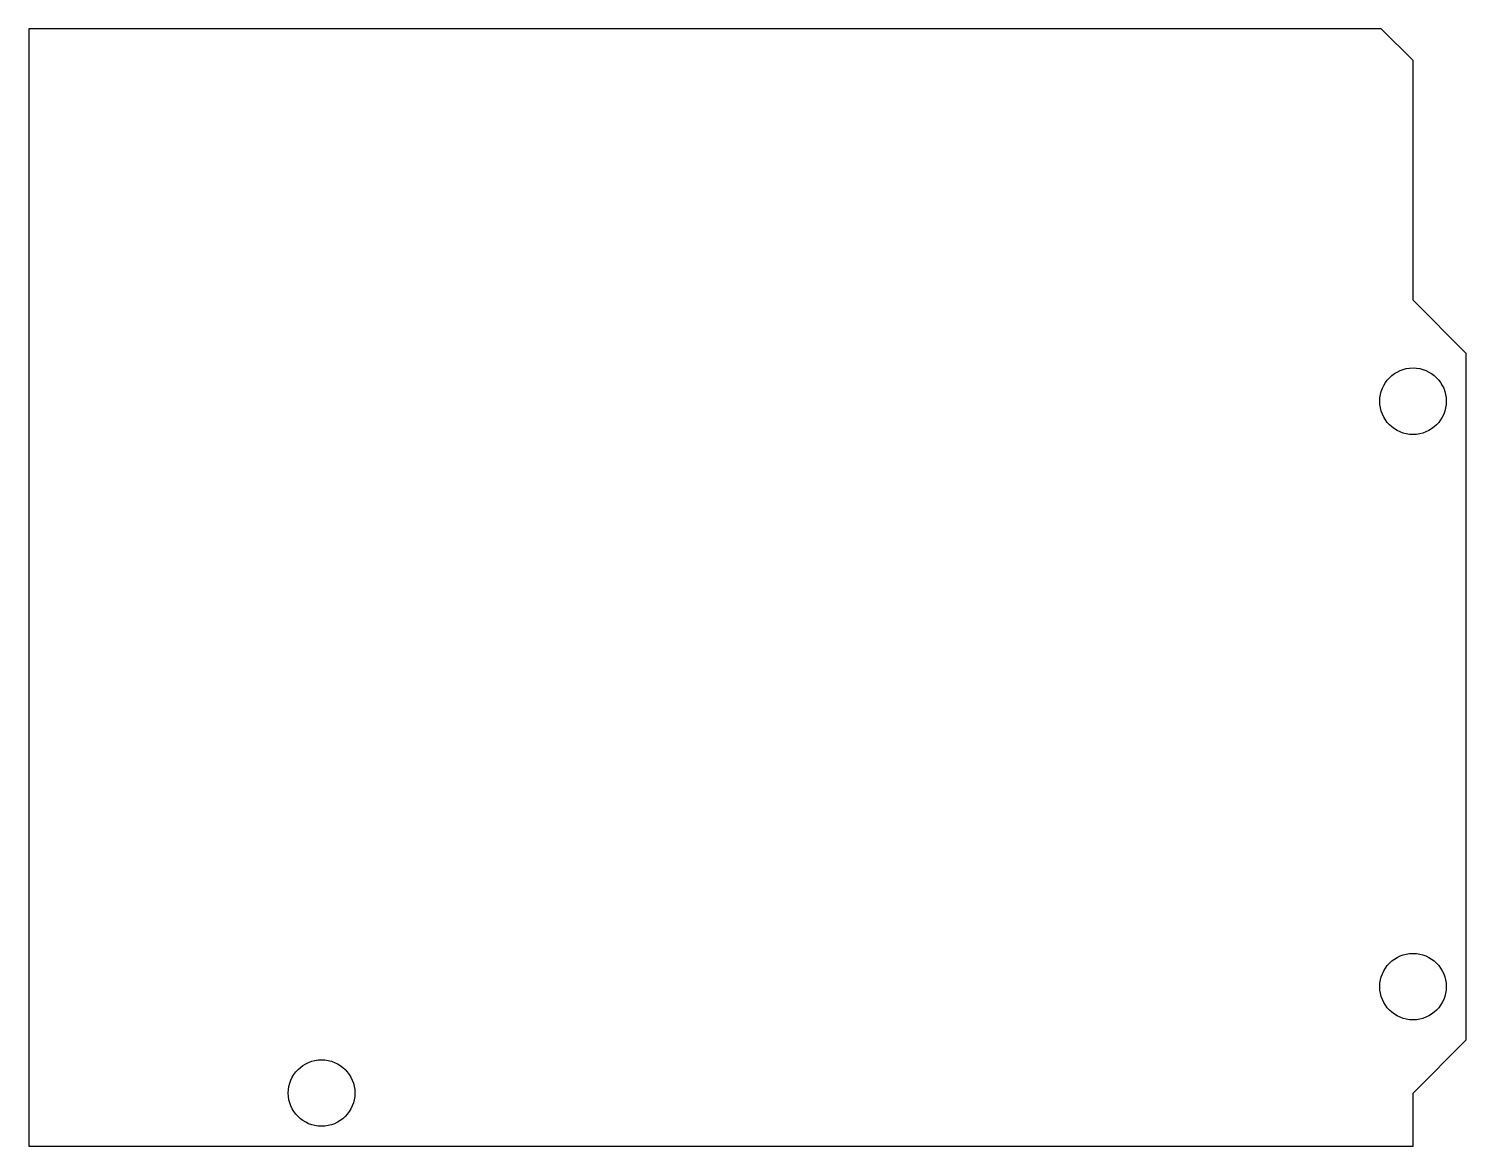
# Model space of a CAD drawing. Extents: x 0 to 2700, y 0 to 2100.
import ezdxf

# ---------------------------------------------------------------- set-up
doc = ezdxf.new("R2010")
doc.units = 9
doc.header["$MEASUREMENT"] = 0
doc.layers.add('Drill Holes', color=5, linetype='Continuous', lineweight=25, true_color=0x0000ff)
doc.layers.add('Outline', color=6, linetype='Continuous', lineweight=25, true_color=0xff00ff)

msp = doc.modelspace()

# ---------------------------------------------------------------- linework, layer by layer
at = {"layer": 'Drill Holes'}
for centre in [(2600, 1400), (2600, 300), (550, 100)]:
    msp.add_circle(centre, 62.5, dxfattribs=at)
at = {"layer": 'Outline'}
for p, q in [((2540, 2100), (0, 2100)), ((0, 2100), (0, 0)), ((2600, 2040), (2540, 2100)), ((2600, 1590), (2600, 2040)), ((2700, 1490), (2600, 1590)), ((2700, 200), (2700, 1490)), ((2600, 100), (2700, 200)), ((2600, 0), (2600, 100)), ((0, 0), (2600, 0)), ((0, 0), (0, 0))]:
    msp.add_line(p, q, dxfattribs=at)

doc.saveas('drawing.dxf')
